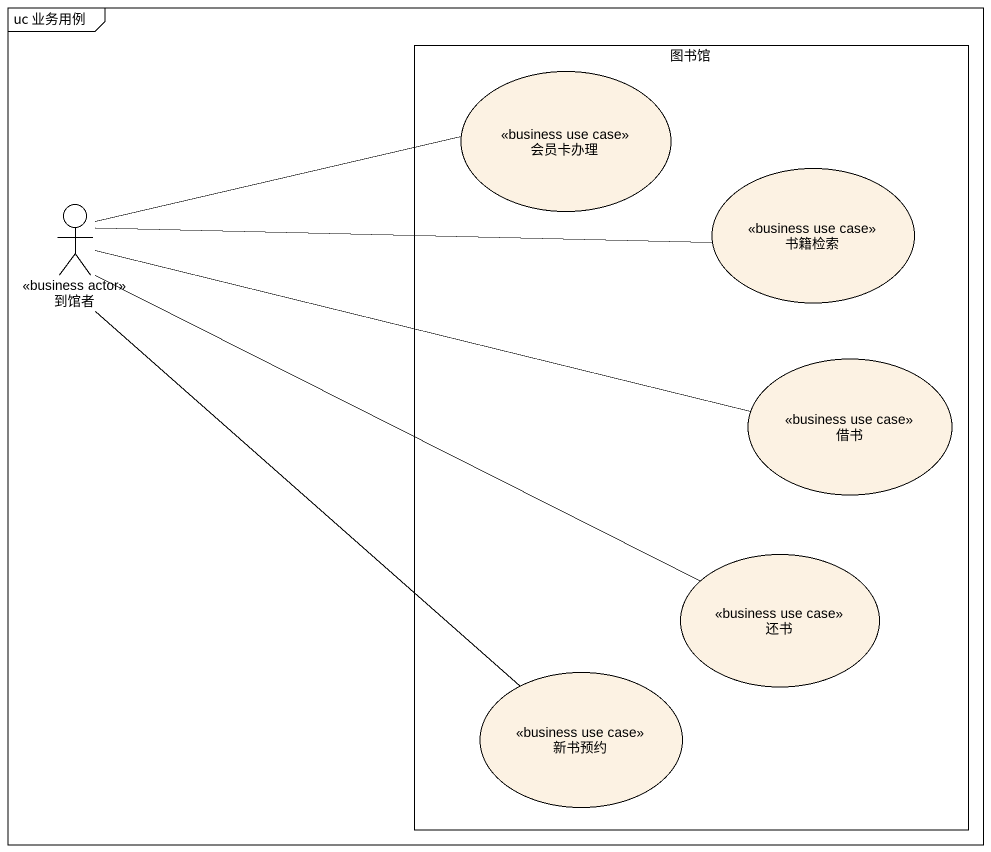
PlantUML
@startuml
mainframe uc 业务用例
rectangle 图书馆 {
  usecase 会员卡办理 <<business use case>>
  usecase 书籍检索 <<business use case>>
  usecase 借书 <<business use case>>
  usecase 还书 <<business use case>>
  usecase 新书预约 <<business use case>>
}
actor 到馆者 <<business actor>>
到馆者 -right- 会员卡办理
到馆者 -right- 书籍检索
到馆者 -right- 借书
到馆者 -right- 还书
到馆者 -- 新书预约
@enduml
